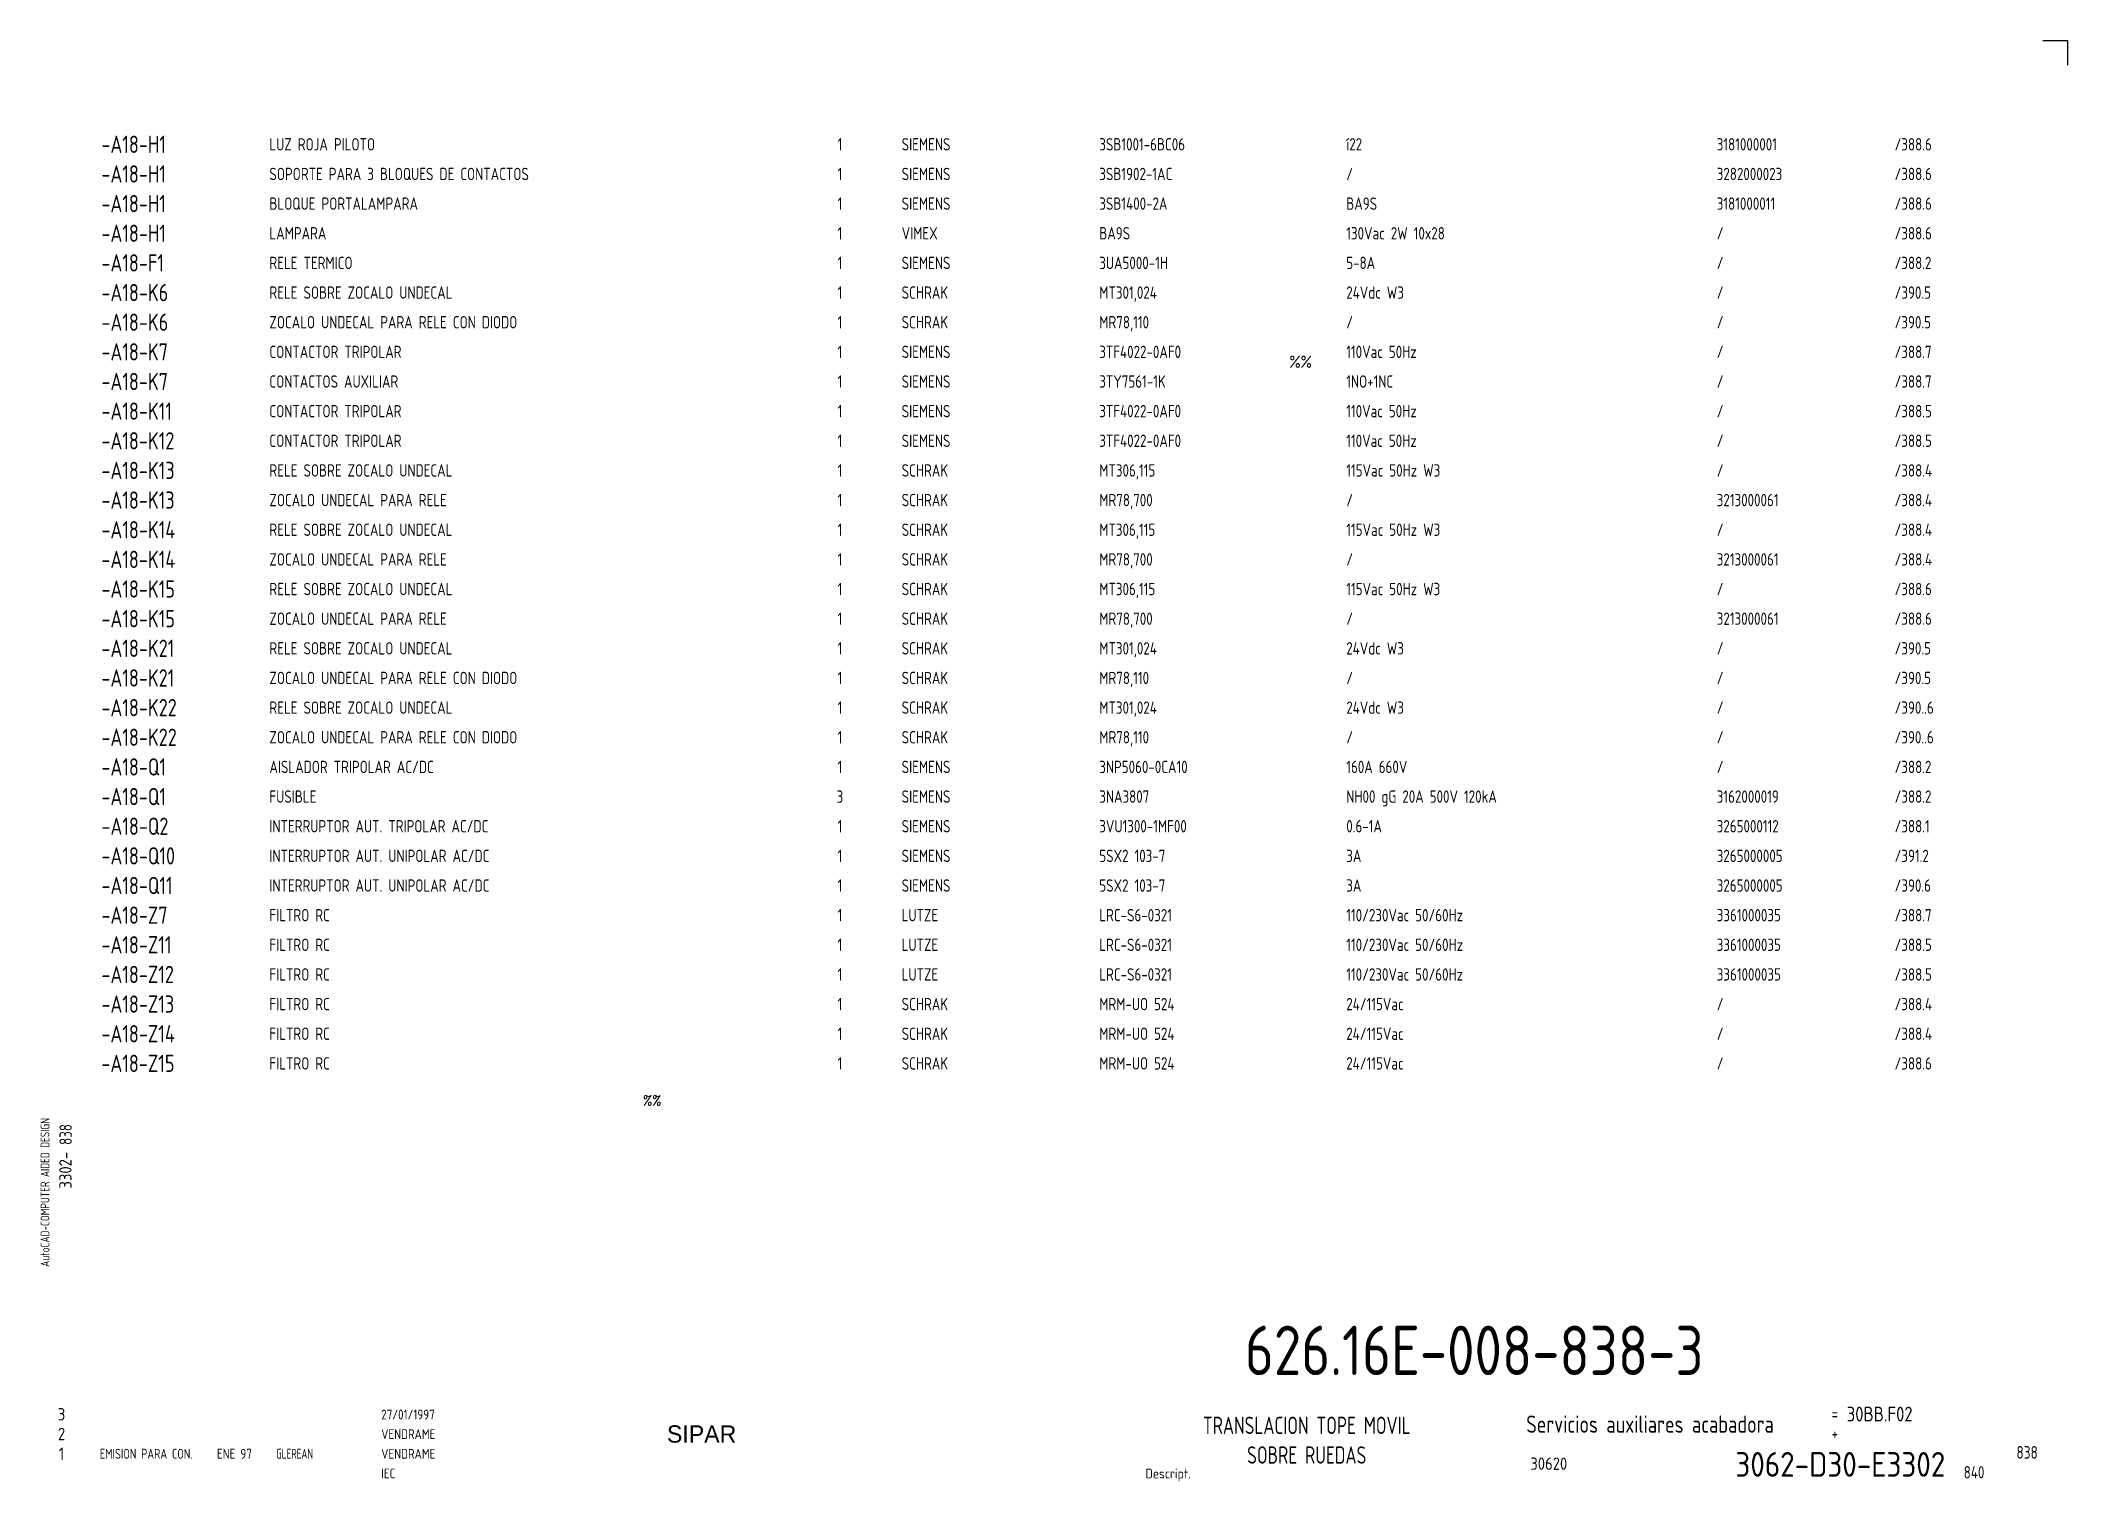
# Model space of a CAD drawing. Extents: x 10 to 420, y 5 to 297.
import ezdxf
from ezdxf.enums import TextEntityAlignment as Align

# ---------------------------------------------------------------- set-up
doc = ezdxf.new("R2010")
doc.units = 0
doc.header["$LTSCALE"] = 8
doc.header["$MEASUREMENT"] = 0
doc.layers.get('0').update_dxf_attribs({"linetype": 'CONTINUOUS'})
doc.layers.add('CART', color=7, linetype='CONTINUOUS')
doc.layers.add('ING', color=7, linetype='CONTINUOUS')
doc.styles.add('DIN', font='DIN', dxfattribs={"width": 0.85})
doc.styles.add('SIMPLEX', font='SIMPLEX', dxfattribs={"width": 0.9})
doc.styles.add('UNIV', font='UNIV')

# ---------------------------------------------------------------- blocks, each defined once
blk = doc.blocks.new('WB-FG100')
at = {"layer": 'CART', "color": 1}
for p, q in [((415, 297), (420, 297)), ((420, 297), (420, 292))]:
    blk.add_line(p, q, dxfattribs=at)
at = {"layer": 'CART', "color": 1, "style": 'DIN', "width": 0.8}
blk.add_text('AutoCAD-COMPUTER AIDED DESIGN', height=1.8, rotation=90, dxfattribs=at).set_placement((11.47, 48.84))
at = {"layer": 'CART', "color": 3, "style": 'DIN', "width": 0.8}
for s, p in [('=', (372.24, 17.91)), ('+', (372.24, 13.87))]:
    blk.add_text(s, height=2.5, dxfattribs=at).set_placement(p)
at = {"layer": 'CART', "color": 7, "style": 'DIN', "width": 0.9}
blk.add_attdef('FILE', text='', height=2.5, rotation=90, dxfattribs=at).set_placement((15.95, 68.38), align=Align.CENTER)
for tag, p in [('MOD-3', (13.92, 19)), ('MOD-2', (13.92, 15)), ('MOD-1', (13.92, 11)), ('NR.COMMESSA', (315, 9))]:
    blk.add_attdef(tag, text='', height=2.5, dxfattribs=at).set_placement(p, align=Align.MIDDLE)
at = {"layer": 'CART', "color": 7, "style": 'DIN'}
for tag, width, p in [('REV-3', 0.9, (21.66, 19)), ('DATA-3', 0.9, (45.37, 19)), ('NOME-3', 0.9, (57.37, 19)), ('REV-2', 0.9, (21.66, 15)), ('DATA-2', 0.9, (45.37, 15)), ('NOME-2', 0.9, (57.37, 15)), ('REV-1', 0.9, (21.66, 11)), ('DATA-1', 0.9, (45.37, 11)), ('NOME-1', 0.7, (57.37, 11))]:
    blk.add_attdef(tag, text='', height=2, dxfattribs=dict(at, width=width)).set_placement(p, align=Align.MIDDLE_LEFT)
at = {"layer": 'CART', "color": 7, "style": 'DIN', "width": 0.9}
for tag, p, height in [('DATA', (78.64, 17.94), 2), ('ESECUTORE', (78.64, 13.97), 2), ('CONTROLLORE', (78.64, 9.99), 2), ('SEGUE', (398.93, 5.65), 2.8), ('NORMA', (78.64, 6.01), 2)]:
    blk.add_attdef(tag, p, '', height=height, dxfattribs=at)
at = {"layer": 'CART', "color": 2, "style": 'DIN', "width": 0.9}
for tag, p in [('TITOLO-1/3', (266.5, 18.23)), ('TITOLO-1/2', (266.5, 15.73)), ('TITOLO-2/3', (266.5, 13.18)), ('TITOLO-2/2', (266.5, 10.68)), ('TITOLO-3/3', (266.5, 8.13))]:
    blk.add_attdef(tag, text='', height=3.5, dxfattribs=at).set_placement(p, align=Align.MIDDLE)
at = {"layer": 'CART', "color": 3, "style": 'DIN', "width": 0.9}
blk.add_attdef('ASSIEME', text='', height=3.5, dxfattribs=at).set_placement((334, 17), align=Align.MIDDLE)
at = {"layer": 'CART', "color": 3, "style": 'DIN', "width": 0.85}
for tag, p in [('=', (375.33, 16.63)), ('+', (375.33, 12.76))]:
    blk.add_attdef(tag, text='', height=3, dxfattribs=at).set_placement(p, align=Align.BOTTOM_LEFT)
at = {"layer": 'CART', "color": 3, "style": 'DIN', "width": 0.9}
blk.add_attdef('FOGLIO', text='', height=2.8, dxfattribs=at).set_placement((414.2, 9.56), align=Align.RIGHT)
at = {"layer": 'CART', "color": 2, "style": 'DIN', "width": 0.9}
blk.add_attdef('DISEGNO', text='', height=5, dxfattribs=at).set_placement((395.27, 6.35), align=Align.RIGHT)
at = {"layer": 'CART', "color": 1, "style": 'DIN', "width": 0.9}
blk.add_attdef('TIPOLOGIA', (233.37, 6), '', height=2, dxfattribs=at)

msp = doc.modelspace()

# ---------------------------------------------------------------- block references
at = {"layer": 'CART'}
ref = msp.add_blockref('WB-FG100', (0, 0), dxfattribs=at)
ref.add_attrib('TIPOLOGIA', 'Descript.', (233.37, 6), dxfattribs={"color": 1, "height": 2, "style": 'DIN', "width": 0.9})
ref.add_attrib('ASSIEME', 'Servicios auxiliares acabadora', dxfattribs={"color": 3, "height": 3.5, "style": 'DIN', "width": 0.8}).set_placement((335.5, 17), align=Align.MIDDLE)
ref.add_attrib('=', '30BB.F02', dxfattribs={"color": 3, "height": 3, "style": 'DIN', "width": 0.85}).set_placement((375.33, 16.63), align=Align.BOTTOM_LEFT)
ref.add_attrib('NR.COMMESSA', '30620', dxfattribs={"color": 7, "height": 2.5, "style": 'DIN', "width": 0.9}).set_placement((315, 9), align=Align.MIDDLE)
ref.add_attrib('DISEGNO', '3062-D30-E3302', dxfattribs={"color": 2, "height": 5, "style": 'DIN', "width": 0.9}).set_placement((395.27, 6.35), align=Align.RIGHT)
ref.add_attrib('DATA', '27/01/1997', (78.64, 17.94), dxfattribs={"color": 7, "height": 2, "style": 'DIN', "width": 0.85})
ref.add_attrib('ESECUTORE', 'VENDRAME', (78.64, 13.97), dxfattribs={"color": 7, "height": 2, "style": 'DIN', "width": 0.85})
ref.add_attrib('CONTROLLORE', 'VENDRAME', (78.64, 9.99), dxfattribs={"color": 7, "height": 2, "style": 'DIN', "width": 0.85})
ref.add_attrib('NORMA', 'IEC', (78.64, 6.01), dxfattribs={"color": 7, "height": 2, "style": 'DIN', "width": 0.85})
ref.add_attrib('MOD-1', '1', dxfattribs={"color": 7, "height": 2.5, "style": 'DIN', "width": 0.9}).set_placement((13.92, 11), align=Align.MIDDLE)
ref.add_attrib('REV-1', 'EMISION PARA CON.', dxfattribs={"color": 7, "height": 2, "style": 'DIN', "width": 0.8}).set_placement((21.66, 11), align=Align.MIDDLE_LEFT)
ref.add_attrib('DATA-1', 'ENE 97', dxfattribs={"color": 7, "height": 2, "style": 'DIN', "width": 0.85}).set_placement((45.37, 11), align=Align.MIDDLE_LEFT)
ref.add_attrib('NOME-1', 'GLEREAN', dxfattribs={"color": 7, "height": 2, "style": 'DIN', "width": 0.7}).set_placement((57.37, 11), align=Align.MIDDLE_LEFT)
ref.add_attrib('MOD-2', '2', dxfattribs={"color": 7, "height": 2.5, "style": 'DIN', "width": 0.9}).set_placement((13.92, 15), align=Align.MIDDLE)
ref.add_attrib('MOD-3', '3', dxfattribs={"color": 7, "height": 2.5, "style": 'DIN', "width": 0.9}).set_placement((13.92, 19), align=Align.MIDDLE)
ref.add_attrib('FILE', '3302-', dxfattribs={"color": 7, "height": 2.5, "rotation": 90, "style": 'DIN', "width": 0.9}).set_placement((15.95, 68.38), align=Align.CENTER)

# ---------------------------------------------------------------- texts
at = {"color": 3, "style": 'DIN', "width": 0.8}
for s, p in [('-A18-H1', (22, 276)), ('-A18-H1', (22, 270)), ('-A18-H1', (22, 264)), ('-A18-H1', (22, 258)), ('-A18-F1', (22, 252)), ('-A18-K6', (22, 246)), ('-A18-K6', (22, 240)), ('-A18-K7', (22, 234)), ('-A18-K7', (22, 228)), ('-A18-K11', (22, 222)), ('-A18-K12', (22, 216)), ('-A18-K13', (22, 210)), ('-A18-K13', (22, 204)), ('-A18-K14', (22, 198)), ('-A18-K14', (22, 192)), ('-A18-K15', (22, 186)), ('-A18-K15', (22, 180)), ('-A18-K21', (22, 174)), ('-A18-K21', (22, 168)), ('-A18-K22', (22, 162)), ('-A18-K22', (22, 156)), ('-A18-Q1', (22, 150)), ('-A18-Q1', (22, 144)), ('-A18-Q2', (22, 138)), ('-A18-Q10', (22, 132)), ('-A18-Q11', (22, 126)), ('-A18-Z7', (22, 120)), ('-A18-Z11', (22, 114)), ('-A18-Z12', (22, 108)), ('-A18-Z13', (22, 102)), ('-A18-Z14', (22, 96)), ('-A18-Z15', (22, 90))]:
    msp.add_text(s, height=3.5, dxfattribs=at).set_placement(p, align=Align.MIDDLE_LEFT)
at = {"color": 7, "style": 'DIN', "width": 0.8}
for s, p in [('1', (171.5, 276)), ('1', (171.5, 270)), ('1', (171.5, 264)), ('1', (171.5, 258)), ('1', (171.5, 252)), ('1', (171.5, 246)), ('1', (171.5, 240)), ('1', (171.5, 234)), ('1', (171.5, 228)), ('1', (171.5, 222)), ('1', (171.5, 216)), ('1', (171.5, 210)), ('1', (171.5, 204)), ('1', (171.5, 198)), ('1', (171.5, 192)), ('1', (171.5, 186)), ('1', (171.5, 180)), ('1', (171.5, 174)), ('1', (171.5, 168)), ('1', (171.5, 162)), ('1', (171.5, 156)), ('1', (171.5, 150)), ('3', (171.5, 144)), ('1', (171.5, 138)), ('1', (171.5, 132)), ('1', (171.5, 126)), ('1', (171.5, 120)), ('1', (171.5, 114)), ('1', (171.5, 108)), ('1', (171.5, 102)), ('1', (171.5, 96)), ('1', (171.5, 90))]:
    msp.add_text(s, height=2.5, dxfattribs=at).set_placement(p, align=Align.MIDDLE)
for s, p in [('SIEMENS', (184, 276)), ('3SB1001-6BC06', (224, 276)), ('í22', (274, 276)), ('3181000001', (349, 276)), ('/388.6', (385, 276)), ('SIEMENS', (184, 270)), ('3SB1902-1AC', (224, 270)), ('/', (274, 270)), ('3282000023', (349, 270)), ('/388.6', (385, 270)), ('SIEMENS', (184, 264)), ('3SB1400-2A', (224, 264)), ('BA9S', (274, 264)), ('3181000011', (349, 264)), ('/388.6', (385, 264)), ('VIMEX', (184, 258)), ('BA9S', (224, 258)), ('130Vac 2W 10x28', (274, 258)), ('/', (349, 258)), ('/388.6', (385, 258)), ('SIEMENS', (184, 252)), ('3UA5000-1H', (224, 252)), ('5-8A', (274, 252)), ('/', (349, 252)), ('/388.2', (385, 252)), ('SCHRAK', (184, 246)), ('MT301,024', (224, 246)), ('24Vdc W3', (274, 246)), ('/', (349, 246)), ('/390.5', (385, 246)), ('SCHRAK', (184, 240)), ('MR78,110', (224, 240)), ('/', (274, 240)), ('/', (349, 240)), ('/390.5', (385, 240)), ('SIEMENS', (184, 234)), ('3TF4022-0AF0', (224, 234)), ('110Vac 50Hz', (274, 234)), ('/', (349, 234)), ('/388.7', (385, 234)), ('SIEMENS', (184, 228)), ('3TY7561-1K', (224, 228)), ('1NO+1NC', (274, 228)), ('/', (349, 228)), ('/388.7', (385, 228)), ('SIEMENS', (184, 222)), ('3TF4022-0AF0', (224, 222)), ('110Vac 50Hz', (274, 222)), ('/', (349, 222)), ('/388.5', (385, 222)), ('SIEMENS', (184, 216)), ('3TF4022-0AF0', (224, 216)), ('110Vac 50Hz', (274, 216)), ('/', (349, 216)), ('/388.5', (385, 216)), ('SCHRAK', (184, 210)), ('MT306,115', (224, 210)), ('115Vac 50Hz W3', (274, 210)), ('/', (349, 210)), ('/388.4', (385, 210)), ('SCHRAK', (184, 204)), ('MR78,700', (224, 204)), ('/', (274, 204)), ('3213000061', (349, 204)), ('/388.4', (385, 204)), ('SCHRAK', (184, 198)), ('MT306,115', (224, 198)), ('115Vac 50Hz W3', (274, 198)), ('/', (349, 198)), ('/388.4', (385, 198)), ('SCHRAK', (184, 192)), ('MR78,700', (224, 192)), ('/', (274, 192)), ('3213000061', (349, 192)), ('/388.4', (385, 192)), ('SCHRAK', (184, 186)), ('MT306,115', (224, 186)), ('115Vac 50Hz W3', (274, 186)), ('/', (349, 186)), ('/388.6', (385, 186)), ('SCHRAK', (184, 180)), ('MR78,700', (224, 180)), ('/', (274, 180)), ('3213000061', (349, 180)), ('/388.6', (385, 180)), ('SCHRAK', (184, 174)), ('MT301,024', (224, 174)), ('24Vdc W3', (274, 174)), ('/', (349, 174)), ('/390.5', (385, 174)), ('SCHRAK', (184, 168)), ('MR78,110', (224, 168)), ('/', (274, 168)), ('/', (349, 168)), ('/390.5', (385, 168)), ('SCHRAK', (184, 162)), ('MT301,024', (224, 162)), ('24Vdc W3', (274, 162)), ('/', (349, 162)), ('/390..6', (385, 162)), ('SCHRAK', (184, 156)), ('MR78,110', (224, 156)), ('/', (274, 156)), ('/', (349, 156)), ('/390..6', (385, 156)), ('SIEMENS', (184, 150)), ('3NP5060-0CA10', (224, 150)), ('160A 660V', (274, 150)), ('/', (349, 150)), ('/388.2', (385, 150)), ('SIEMENS', (184, 144)), ('3NA3807', (224, 144)), ('NH00 gG 20A 500V 120kA', (274, 144)), ('3162000019', (349, 144)), ('/388.2', (385, 144)), ('SIEMENS', (184, 138)), ('3VU1300-1MF00', (224, 138)), ('0.6-1A', (274, 138)), ('3265000112', (349, 138)), ('/388.1', (385, 138)), ('SIEMENS', (184, 132)), ('5SX2 103-7', (224, 132)), ('3A', (274, 132)), ('3265000005', (349, 132)), ('/391.2', (385, 132)), ('SIEMENS', (184, 126)), ('5SX2 103-7', (224, 126)), ('3A', (274, 126)), ('3265000005', (349, 126)), ('/390.6', (385, 126)), ('LUTZE', (184, 120)), ('LRC-S6-0321', (224, 120)), ('110/230Vac 50/60Hz', (274, 120)), ('3361000035', (349, 120)), ('/388.7', (385, 120)), ('LUTZE', (184, 114)), ('LRC-S6-0321', (224, 114)), ('110/230Vac 50/60Hz', (274, 114)), ('3361000035', (349, 114)), ('/388.5', (385, 114)), ('LUTZE', (184, 108)), ('LRC-S6-0321', (224, 108)), ('110/230Vac 50/60Hz', (274, 108)), ('3361000035', (349, 108)), ('/388.5', (385, 108)), ('SCHRAK', (184, 102)), ('MRM-UO 524', (224, 102)), ('24/115Vac', (274, 102)), ('/', (349, 102)), ('/388.4', (385, 102)), ('SCHRAK', (184, 96)), ('MRM-UO 524', (224, 96)), ('24/115Vac', (274, 96)), ('/', (349, 96)), ('/388.4', (385, 96)), ('SCHRAK', (184, 90)), ('MRM-UO 524', (224, 90)), ('24/115Vac', (274, 90)), ('/', (349, 90)), ('/388.6', (385, 90))]:
    msp.add_text(s, height=2.5, dxfattribs=at).set_placement(p, align=Align.MIDDLE_LEFT)
at = {"style": 'DIN'}
for s, width, p in [('%%', 0.85, (262.5, 230.75)), ('840', 0.8, (399, 6))]:
    msp.add_text(s, height=2.5, dxfattribs=dict(at, width=width)).set_placement(p)
at = {"color": 7, "linetype": 'Continuous', "style": 'SIMPLEX', "width": 0.9}
msp.add_text('%%', height=2, dxfattribs=at).set_placement((133.5, 82.5), align=Align.MIDDLE)
at = {"style": 'DIN', "width": 0.8}
msp.add_text('838', height=2.5, rotation=90, dxfattribs=at).set_placement((16, 73.5))
at = {"color": 3, "style": 'DIN', "width": 0.75}
for s, p in [('TRANSLACION TOPE MOVIL', (266, 15)), ('SOBRE RUEDAS', (266, 9))]:
    msp.add_text(s, height=3.5, dxfattribs=at).set_placement(p, align=Align.CENTER)
at = {"color": 3, "style": 'DIN', "width": 0.8}
msp.add_text('838', height=2.56, dxfattribs=at).set_placement((414, 10), align=Align.RIGHT)
at = {"color": 2, "insert": (253.47, 36.92), "char_height": 10, "width": 111.0411, "attachment_point": 1, "style": 'DIN'}
msp.add_mtext('626.16E-008-838-3', dxfattribs=at)
at = {"layer": 'CART', "color": 2, "linetype": 'Continuous', "style": 'UNIV'}
msp.add_text('SIPAR', height=3.5, dxfattribs=at).set_placement((143.5, 13.25), align=Align.CENTER)
at = {"layer": 'ING', "color": 7, "style": 'DIN', "width": 0.8}
for s, p in [('LUZ ROJA PILOTO', (56, 276)), ('SOPORTE PARA 3 BLOQUES DE CONTACTOS', (56, 270)), ('BLOQUE PORTALAMPARA', (56, 264)), ('LAMPARA', (56, 258)), ('RELE TERMICO', (56, 252)), ('RELE SOBRE ZOCALO UNDECAL', (56, 246)), ('ZOCALO UNDECAL PARA RELE CON DIODO', (56, 240)), ('CONTACTOR TRIPOLAR', (56, 234)), ('CONTACTOS AUXILIAR', (56, 228)), ('CONTACTOR TRIPOLAR', (56, 222)), ('CONTACTOR TRIPOLAR', (56, 216)), ('RELE SOBRE ZOCALO UNDECAL', (56, 210)), ('ZOCALO UNDECAL PARA RELE', (56, 204)), ('RELE SOBRE ZOCALO UNDECAL', (56, 198)), ('ZOCALO UNDECAL PARA RELE', (56, 192)), ('RELE SOBRE ZOCALO UNDECAL', (56, 186)), ('ZOCALO UNDECAL PARA RELE', (56, 180)), ('RELE SOBRE ZOCALO UNDECAL', (56, 174)), ('ZOCALO UNDECAL PARA RELE CON DIODO', (56, 168)), ('RELE SOBRE ZOCALO UNDECAL', (56, 162)), ('ZOCALO UNDECAL PARA RELE CON DIODO', (56, 156)), ('AISLADOR TRIPOLAR AC/DC', (56, 150)), ('FUSIBLE', (56, 144)), ('INTERRUPTOR AUT. TRIPOLAR AC/DC', (56, 138)), ('INTERRUPTOR AUT. UNIPOLAR AC/DC', (56, 132)), ('INTERRUPTOR AUT. UNIPOLAR AC/DC', (56, 126)), ('FILTRO RC', (56, 120)), ('FILTRO RC', (56, 114)), ('FILTRO RC', (56, 108)), ('FILTRO RC', (56, 102)), ('FILTRO RC', (56, 96)), ('FILTRO RC', (56, 90))]:
    msp.add_text(s, height=2.5, dxfattribs=at).set_placement(p, align=Align.MIDDLE_LEFT)

doc.saveas('drawing.dxf')
